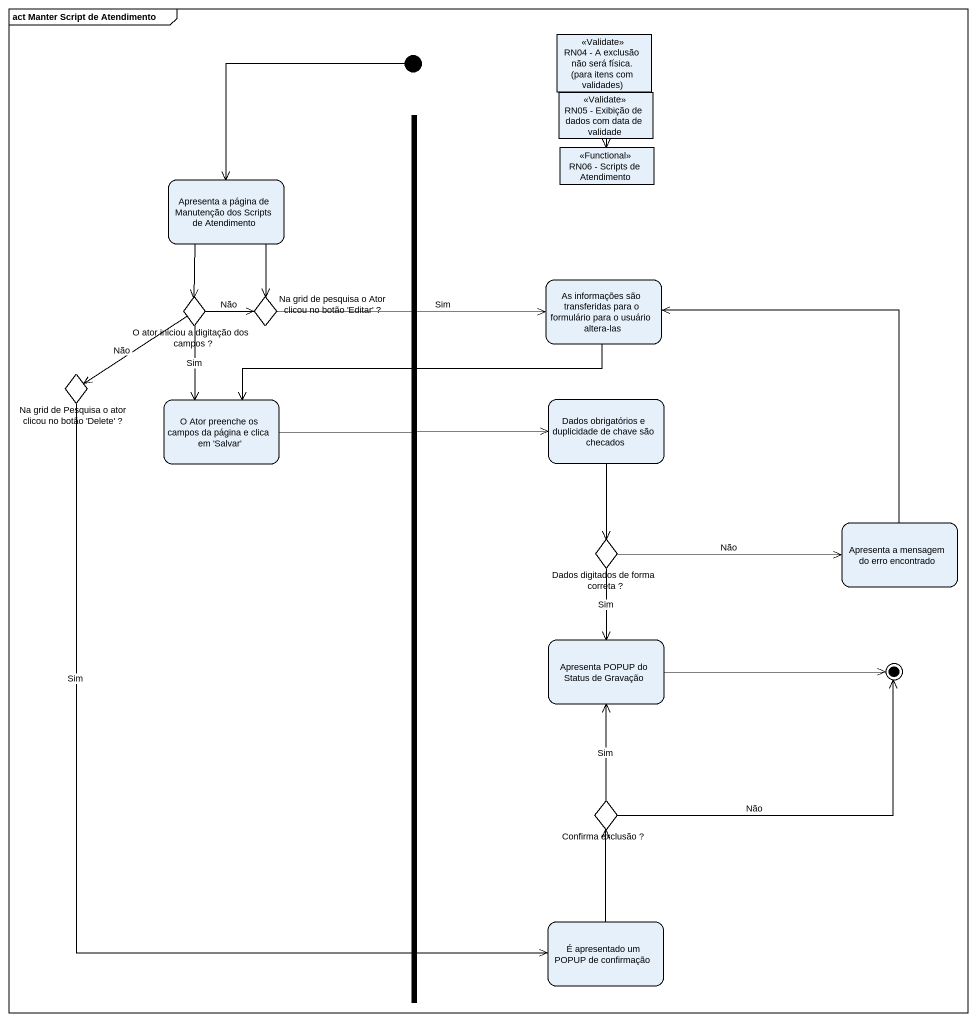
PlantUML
@startuml
mainframe act Manter Script de Atendimento
hide empty description
state "RN04 - A exclusão não será física. (para itens com validades)" as RN04_A_exclusão_não_será <<Validate>>
state "RN05 - Exibição de dados com data de validade" as RN05_Exibição_de_dados_com <<Validate>>
state fork1 <<fork>>
state "RN06 - Scripts de Atendimento" as RN06_Scripts_de_Atendimento <<Functional>>
state "Apresenta a página de Manutenção dos Scripts de Atendimento" as Apresenta_a_página_de
state "O ator iniciou a digitação dos campos ?" as O_ator_iniciou_a_digitação <<choice>>
state "Na grid de pesquisa o Ator clicou no botão 'Editar' ?" as Na_grid_de_pesquisa_o_Ator <<choice>>
state "As informações são transferidas para o formulário para o usuário altera-las" as As_informações_são
state "Na grid de Pesquisa o ator clicou no botão 'Delete' ?" as Na_grid_de_Pesquisa_o_ator <<choice>>
state "O Ator preenche os campos da página e clica em 'Salvar'" as O_Ator_preenche_os_campos
state "Dados obrigatórios e duplicidade de chave são checados" as Dados_obrigatórios_e
state "Apresenta a mensagem do erro encontrado" as Apresenta_a_mensagem_do
state "Dados digitados de forma correta ?" as Dados_digitados_de_forma <<choice>>
state "Apresenta POPUP do Status de Gravação" as Apresenta_POPUP_do_Status
state "Confirma exclusão ?" as Confirma_exclusão <<choice>>
state "É apresentado um POPUP de confirmação" as É_apresentado_um_POPUP_de
[*] --> Apresenta_a_página_de
RN04_A_exclusão_não_será --> RN06_Scripts_de_Atendimento
Apresenta_a_página_de --> O_ator_iniciou_a_digitação
Apresenta_a_página_de --> Na_grid_de_pesquisa_o_Ator
O_ator_iniciou_a_digitação -right-> Na_grid_de_pesquisa_o_Ator : Não
O_ator_iniciou_a_digitação --> Na_grid_de_Pesquisa_o_ator : Não
O_ator_iniciou_a_digitação --> O_Ator_preenche_os_campos : Sim
Na_grid_de_pesquisa_o_Ator -right-> As_informações_são : Sim
As_informações_são -left-> O_Ator_preenche_os_campos
Na_grid_de_Pesquisa_o_ator --> É_apresentado_um_POPUP_de : Sim
O_Ator_preenche_os_campos -right-> Dados_obrigatórios_e
Dados_obrigatórios_e --> Dados_digitados_de_forma
Apresenta_a_mensagem_do -up-> As_informações_são
Dados_digitados_de_forma -right-> Apresenta_a_mensagem_do : Não
Dados_digitados_de_forma --> Apresenta_POPUP_do_Status : Sim
Confirma_exclusão -up-> Apresenta_POPUP_do_Status : Sim
É_apresentado_um_POPUP_de -up-> Confirma_exclusão
Apresenta_POPUP_do_Status -right-> [*]
Confirma_exclusão -right-> [*] : Não
@enduml
